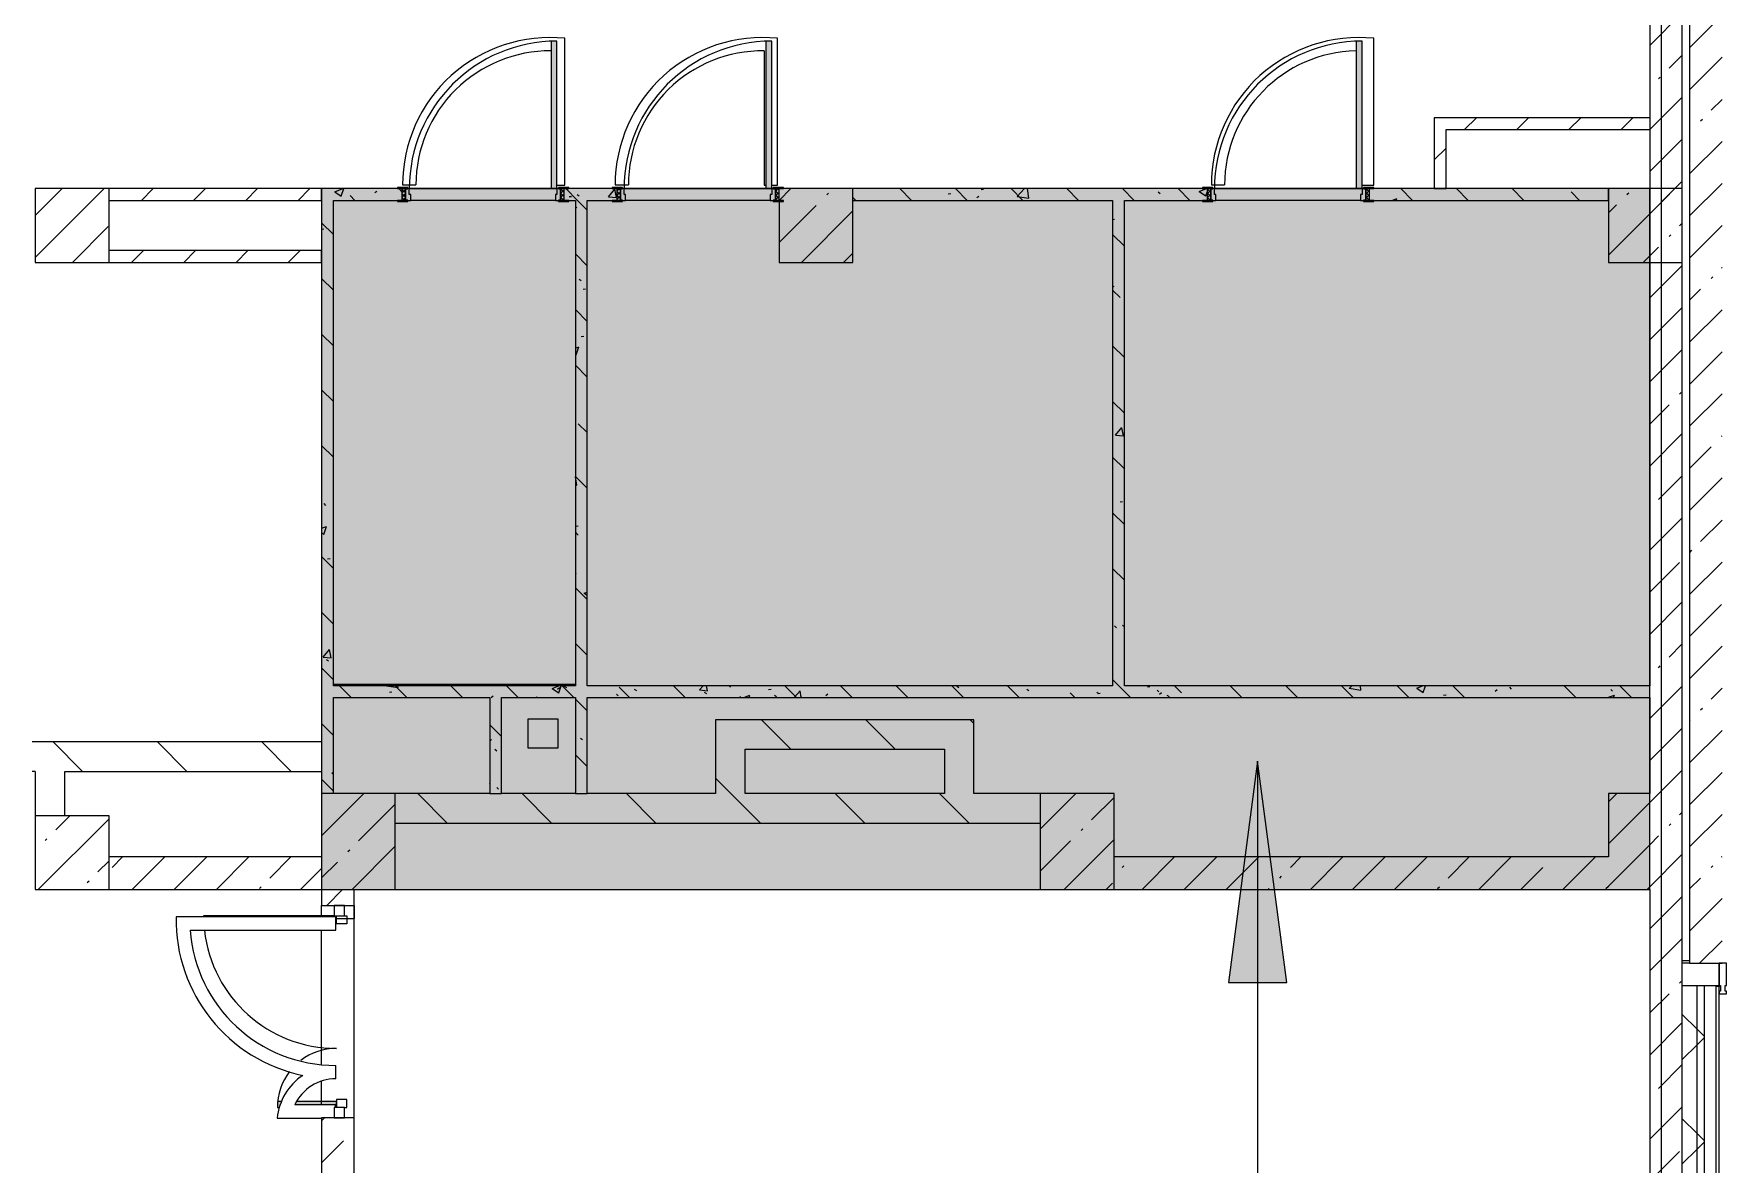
# Model space of a CAD drawing. Header units: millimetres. Extents: x 39815 to 261742, y -8553 to 29000.
# Drawn here: x 208262 to 219696, y 9037 to 16700 of the extents above; entities that cross this region are included whole.
import ezdxf

# ---------------------------------------------------------------- set-up
doc = ezdxf.new("R2010")
doc.units = ezdxf.units.MM
doc.linetypes.add('Осевая', pattern=[1587.5, 317.5, -238.125, 793.75, -238.125])
for name, color, linetype, lineweight in [('A-DETL', 7, 'Continuous', 5), ('A-GLAZ-CWMG-2', 7, 'Continuous', 5), ('A-WALL-2', 7, 'Continuous', 9), ('A-WALL-4', 7, 'Continuous', 5), ('I-WALL-3', 7, 'Continuous', 5), ('S-COLS', 7, 'Continuous', 5), ('Оси', 7, 'Continuous', 9), ('Оси-2', 7, 'Осевая', 9)]:
    doc.layers.add(name, color=color, linetype=linetype, lineweight=lineweight)
doc.layers.add('A-DETL-GENF-2', color=7, linetype='Continuous', lineweight=9, true_color=0x4994b4, transparency=0.4)
for name, color, linetype, lineweight, true_color in [('A-DETL-GENF-4', 7, 'Continuous', 5, 0xaaaaaa), ('A-DOOR-2', 7, 'Continuous', 5, 0xaaaaaa), ('A-DOOR-3', 7, 'Continuous', 5, 0xe2e2e2), ('A-DOOR-4', 7, 'Continuous', 5, 0x6f9cb0), ('A-DOOR-FRAM-2', 7, 'Continuous', 5, 0xe2e2e2), ('A-DOOR-FRAM-3', 7, 'Continuous', 5, 0xaaaaaa), ('A-DOOR-FRAM-4', 7, 'Continuous', 5, 0x6f9cb0), ('A-FLOR-1', 7, 'Continuous', 5, 0xaaaaaa), ('A-FLOR-2', 7, 'Continuous', 5, 0x6f9cb0), ('A-WALL-5', 7, 'Continuous', 9, 0x2b586c), ('G-ANNO-TEXT-1', 7, 'Continuous', 9, 0x3c3c3c), ('I-WALL-4', 7, 'Continuous', 5, 0x2b586c), ('I-WALL-5', 7, 'Continuous', 5, 0x787878), ('S-COLS-1', 7, 'Continuous', 5, 0x2b586c)]:
    doc.layers.add(name, color=color, linetype=linetype, lineweight=lineweight, true_color=true_color)
pattern_1 = [(45, (134731.94, 0), (-285.1231, 285.1231), []), (45, (135017.06, 0), (-285.1231, 285.1231), [504.031, -100.806, 16.764, -84.042])]
pattern_2 = [(135, (134731.94, 0), (-353.5534, -353.5534), [])]
pattern_3 = [(45, (134731.94, 0), (-353.5534, 353.5534), []), (135, (134731.94, 0), (-353.5534, -353.5534), [])]
pattern_4 = [(135, (134731.94, 0), (-377.1708, -377.1708), [533.4, -88.9, 17.78, -88.9]), (135, (134731.94, 376.94), (-377.1708, -377.1708), []), (50, (134731.94, 0), (637.6445, -55.7866), [66.675, -733.425]), (355, (134731.94, 0), (-123.3494, 668.699), [53.34, -586.74]), (100.451, (134785.1, -4.65), (514.299, 612.908), [56.665, -623.315]), (46.184, (134731.94, 177.8), (948.7764, -147.15), [100.012, -1100.137]), (96.636, (134811, 165.5), (830.909, 865.997), [84.998, -934.973]), (351.184, (134731.9, 177.8), (830.918, 865.988), [80.01, -880.11]), (21, (134820.84, 133.35), (530.6506, -357.9283), [66.675, -733.425]), (326, (134820.84, 133.35), (216.308, 644.6585), [53.34, -586.74]), (71.451, (134865.06, 103.5), (746.9596, 286.7243), [56.665, -623.315]), (37.5, (134731.94, 0), (10.81053, 295.9426), [16.764, -562.864, 16.764, -578.866, -588.962]), (37.5, (134731.94, 0), (10.81053, 295.9426), [-1175.258, 16.764, -572.198]), (7.5, (134731.94, 0), (233.8692, 350.6318), [16.764, -322.834, 16.764, -549.529, -224.472]), (7.5, (134731.94, 0), (233.8692, 350.6318), [-905.891, 16.764, -207.708]), (327.5, (134533.7, 0), (474.5678, -20.0513), [16.764, -205.486, 16.764, -676.656, -920.115]), (327.5, (134533.7, 0), (474.5678, -20.0513), [-915.67, 16.764, -903.351]), (317.5, (134444.8, 0), (518.4522, 88.9934), [16.764, -272.161, 16.764, -443.738, -653.415]), (317.5, (134444.8, 0), (518.4522, 88.9934), [-749.427, 16.764, -636.651])]
pattern_5 = [(135, (1751.41, 104.685), (-14.14214, -14.14214), []), (225, (1751.41, 104.685), (14.14214, -14.14214), [])]
pattern_6 = [(45, (-371.384, 104.685), (-14.1421, 14.1421), []), (135, (-371.384, 104.685), (-14.1421, -14.1421), [])]
pattern_7 = [(45, (134731.94, 0), (-176.7767, 176.7767), [])]

# ---------------------------------------------------------------- blocks, each defined once
blk = doc.blocks.new('BSC_Колонна _Прямоугольная - 650х500-23287315-Общий план 2 этажа с размещением фрагментов 2_8-2_11')
at = {"layer": 'S-COLS'}
h = blk.add_hatch(dxfattribs=at)
h.set_pattern_fill('FP_99', color=256, style=0, pattern_type=2)
h.set_pattern_definition([(135, (11225, -75730), (-285.1231, -285.1231), []), (135, (11225, -75444.88), (-285.1231, -285.1231), [504.031, -100.806, 16.764, -84.042])])
h.paths.add_polyline_path([(325, 250), (-325, 250), (-325, -250), (325, -250)])
at = {"layer": 'S-COLS-1'}
for p, q in [((325, 250), (-325, 250)), ((-325, 250), (-325, -250)), ((325, -250), (325, 250)), ((-325, -250), (325, -250))]:
    blk.add_line(p, q, dxfattribs=at)
blk = doc.blocks.new('BSC_Колонна _Прямоугольная - 500х500-V151-Общий план 2 этажа с размещением фрагментов 2_8-2_11')
at = {"layer": 'S-COLS'}
h = blk.add_hatch(dxfattribs=at)
h.set_pattern_fill('FP_100', color=256, style=0, pattern_type=2)
h.set_pattern_definition([(45, (-73790, -11150), (-285.1231, 285.1231), []), (45, (-73504.88, -11150), (-285.1231, 285.1231), [504.031, -100.806, 16.764, -84.042])])
h.paths.add_polyline_path([(-250, -250), (250, -250), (250, 250), (-250, 250)])
for p, q in [((250, 250), (-250, 250)), ((-250, 250), (-250, -250)), ((250, -250), (250, 250)), ((-250, -250), (250, -250))]:
    blk.add_line(p, q, dxfattribs=at)
blk = doc.blocks.new('BSC_Колонна _Прямоугольная - 500х500-V175-Общий план 2 этажа с размещением фрагментов 2_8-2_11')
at = {"layer": 'S-COLS'}
h = blk.add_hatch(dxfattribs=at)
h.set_pattern_fill('FP_111', color=256, style=0, pattern_type=2)
h.set_pattern_definition([(45, (-73790, -15400), (-285.1231, 285.1231), []), (45, (-73504.88, -15400), (-285.1231, 285.1231), [504.031, -100.806, 16.764, -84.042])])
h.paths.add_polyline_path([(-250, -250), (250, -250), (250, 250), (-250, 250)])
for p, q in [((250, 250), (-250, 250)), ((-250, 250), (-250, -250)), ((250, -250), (250, 250)), ((-250, -250), (250, -250))]:
    blk.add_line(p, q, dxfattribs=at)
blk = doc.blocks.new('BSC_Колонна _Прямоугольная - 500х500-V176-Общий план 2 этажа с размещением фрагментов 2_8-2_11')
at = {"layer": 'S-COLS'}
h = blk.add_hatch(dxfattribs=at)
h.set_pattern_fill('FP_112', color=256, style=0, pattern_type=2)
h.set_pattern_definition([(45, (-78830, -15400), (-285.1231, 285.1231), []), (45, (-78544.88, -15400), (-285.1231, 285.1231), [504.031, -100.806, 16.764, -84.042])])
h.paths.add_polyline_path([(-250, -250), (250, -250), (250, 250), (-250, 250), (-250, 170), (-220, 170), (-220, 162), (-250, 162)])
at = {"layer": 'S-COLS-1'}
for p, q in [((250, 250), (-220, 250)), ((250, -250), (250, 250)), ((-250, 162), (-250, -250)), ((-250, -250), (250, -250))]:
    blk.add_line(p, q, dxfattribs=at)
blk = doc.blocks.new('110_Дверь_СКБ_1Ст_Внутренняя1 - Д-4 _л_ 1100x2100h_су мгн-32399984-Общий план 2 этажа с размещением фрагментов 2_8-2_11')
at = {"layer": 'A-DOOR-2'}
h = blk.add_hatch(dxfattribs=at)
h.set_pattern_fill('FP_12', color=256, style=0, pattern_type=2)
h.set_pattern_definition(pattern_5)
h.paths.add_polyline_path([(562.5, -40), (562.5, 40), (537.5, 40), (537.5, -40)])
at = {"layer": 'A-DOOR-3'}
h = blk.add_hatch(color=256, dxfattribs=at)
h.paths.add_polyline_path([(502.5, -40), (537.5, -40), (537.5, 40), (512.5, 40), (512.5, 0), (502.5, 0)])
h.paths.add_polyline_path([(-477.5, -40), (-477.5, 0), (-487.5, 0), (-487.5, 40), (-512.5, 40), (-512.5, -40)])
at = {"layer": 'A-DOOR-FRAM-2'}
for points in [[(472.5, 40), (512.5, 40), (512.5, 1040), (472.5, 1040), (472.5, 215.8)], [(-497.5, 40), (-497.5, 48), (-567.5, 48), (-567.5, 40)], [(592.5, 40), (592.5, 48), (522.5, 48), (522.5, 40)], [(-497.5, -48), (-497.5, -40), (-567.5, -40), (-567.5, -48)], [(592.5, -48), (592.5, -40), (522.5, -40), (522.5, -48)]]:
    blk.add_hatch(color=256, dxfattribs=at).paths.add_polyline_path(points)
at = {"layer": 'A-DOOR-FRAM-3'}
h = blk.add_hatch(dxfattribs=at)
h.set_pattern_fill('FP_13', color=256, style=0, pattern_type=2)
h.set_pattern_definition(pattern_6)
h.paths.add_polyline_path([(-512.5, -40), (-512.5, 40), (-537.5, 40), (-537.5, -40)])
at = {"layer": 'A-DOOR-2'}
for p, q in [((512.5, 1040), (472.5, 1040)), ((472.5, 1040), (472.5, 40)), ((512.5, 40), (512.5, 1040))]:
    blk.add_line(p, q, dxfattribs=at)
blk.add_arc((512.5, 40), 1000, 90, 180, dxfattribs=at)
at = {"layer": 'A-DOOR-4'}
blk.add_line((472.5, 40), (512.5, 40), dxfattribs=at)
at = {"layer": 'A-DOOR-FRAM-3'}
for p, q in [((-497.5, 48), (-567.5, 48)), ((-567.5, 48), (-567.5, 40)), ((-497.5, 40), (-497.5, 48)), ((592.5, 48), (522.5, 48)), ((522.5, 48), (522.5, 40)), ((592.5, 40), (592.5, 48))]:
    blk.add_line(p, q, dxfattribs=at)
at = {"layer": 'A-DOOR-FRAM-4'}
for p, q in [((-567.5, 40), (-497.5, 40)), ((-512.5, 40), (-537.5, 40)), ((-537.5, 40), (-537.5, -40)), ((-487.5, 40), (-512.5, 40)), ((-512.5, 40), (-512.5, -40)), ((-512.5, -40), (-512.5, 40)), ((-497.5, 40), (-512.5, 40)), ((-512.5, 40), (-512.5, 39)), ((-512.5, 39), (-497.5, 39)), ((-497.5, 39), (-497.5, 40)), ((-487.5, 0), (-487.5, 40)), ((-477.5, 0), (-487.5, 0)), ((-477.5, -40), (-477.5, 0)), ((512.5, 0), (502.5, 0)), ((502.5, 0), (502.5, -40)), ((512.5, 40), (512.5, 0)), ((537.5, 40), (512.5, 40)), ((537.5, 40), (522.5, 40)), ((522.5, 40), (522.5, 39)), ((522.5, 40), (592.5, 40)), ((522.5, 39), (537.5, 39)), ((537.5, -40), (537.5, 40)), ((562.5, 40), (537.5, 40)), ((537.5, 40), (537.5, -40)), ((537.5, 39), (537.5, 40)), ((562.5, -40), (562.5, 40)), ((-497.5, -40), (-567.5, -40)), ((-567.5, -40), (-567.5, -48)), ((-567.5, -48), (-497.5, -48)), ((-537.5, -40), (-512.5, -40)), ((-497.5, -39), (-512.5, -39)), ((-512.5, -39), (-512.5, -40)), ((-512.5, -40), (-477.5, -40)), ((-512.5, -40), (-497.5, -40)), ((-497.5, -40), (-497.5, -39)), ((-497.5, -48), (-497.5, -40)), ((502.5, -40), (537.5, -40)), ((537.5, -39), (522.5, -39)), ((522.5, -39), (522.5, -40)), ((522.5, -40), (537.5, -40)), ((592.5, -40), (522.5, -40)), ((522.5, -40), (522.5, -48)), ((522.5, -48), (592.5, -48)), ((537.5, -40), (537.5, -39)), ((537.5, -40), (562.5, -40)), ((592.5, -48), (592.5, -40))]:
    blk.add_line(p, q, dxfattribs=at)
blk = doc.blocks.new('Прямоугольный импост - Импост структурный с накладкой - 190мм-23946641-Общий план 2 этажа с размещением фрагментов 2_8-2_11')
at = {"layer": 'A-GLAZ-CWMG-2'}
for p, q in [((0, 17), (-50, 17)), ((-50, 17), (-50, 0)), ((-50, 0), (-40, 0)), ((-40, 0), (-40, -40)), ((-10, -40), (-10, 0)), ((-10, 0), (0, 0)), ((0, 0), (0, 17)), ((-40, -40), (-50, -40)), ((-50, -40), (-50, -190)), ((0, -40), (-10, -40)), ((0, -190), (0, -40)), ((-50, -190), (0, -190))]:
    blk.add_line(p, q, dxfattribs=at)
blk = doc.blocks.new('110_Дверь_СКБ_1Ст_Внутренняя1 - Д-5 _л_ 1100x2100h_су мгн EIW30-32897889-Общий план 2 этажа с размещением фрагментов 2_8-2_11')
at = {"layer": 'A-DOOR-2'}
h = blk.add_hatch(dxfattribs=at)
h.set_pattern_fill('FP_12', color=256, style=0, pattern_type=2)
h.set_pattern_definition(pattern_5)
h.paths.add_polyline_path([(562.5, -40), (562.5, 40), (537.5, 40), (537.5, -40)])
at = {"layer": 'A-DOOR-3'}
h = blk.add_hatch(color=256, dxfattribs=at)
h.paths.add_polyline_path([(-477.5, -40), (-477.5, 0), (-487.5, 0), (-487.5, 40), (-512.5, 40), (-512.5, -40)])
h.paths.add_polyline_path([(537.5, -40), (537.5, 40), (512.5, 40), (512.5, 0), (502.5, 0), (502.5, -40)])
at = {"layer": 'A-DOOR-FRAM-2'}
for points in [[(472.5, 40), (512.5, 40), (512.5, 1040), (472.5, 1040), (472.5, 215.8)], [(-497.5, 40), (-497.5, 48), (-567.5, 48), (-567.5, 40), (-538.4, 40)], [(522.5, 40), (592.5, 40), (592.5, 48), (522.5, 48)], [(-567.5, -48), (-497.5, -48), (-497.5, -40), (-567.5, -40)], [(592.5, -48), (592.5, -40), (522.5, -40), (522.5, -48), (570, -48)]]:
    blk.add_hatch(color=256, dxfattribs=at).paths.add_polyline_path(points)
at = {"layer": 'A-DOOR-FRAM-3'}
h = blk.add_hatch(dxfattribs=at)
h.set_pattern_fill('FP_13', color=256, style=0, pattern_type=2)
h.set_pattern_definition(pattern_6)
h.paths.add_polyline_path([(-512.5, -40), (-512.5, 40), (-537.5, 40), (-537.5, -40)])
at = {"layer": 'A-DOOR-2'}
for p, q in [((512.5, 1040), (472.5, 1040)), ((472.5, 1040), (472.5, 40)), ((512.5, 40), (512.5, 1040))]:
    blk.add_line(p, q, dxfattribs=at)
blk.add_arc((512.5, 40), 1000, 90, 180, dxfattribs=at)
at = {"layer": 'A-DOOR-4'}
blk.add_line((472.5, 40), (512.5, 40), dxfattribs=at)
at = {"layer": 'A-DOOR-FRAM-3'}
for p, q in [((-497.5, 48), (-567.5, 48)), ((-567.5, 48), (-567.5, 40)), ((-497.5, 40), (-497.5, 48)), ((592.5, 48), (522.5, 48)), ((522.5, 48), (522.5, 40)), ((592.5, 40), (592.5, 48))]:
    blk.add_line(p, q, dxfattribs=at)
at = {"layer": 'A-DOOR-FRAM-4'}
for p, q in [((-567.5, 40), (-497.5, 40)), ((-512.5, 40), (-537.5, 40)), ((-537.5, 40), (-537.5, -40)), ((-487.5, 40), (-512.5, 40)), ((-512.5, 40), (-512.5, -40)), ((-512.5, -40), (-512.5, 40)), ((-497.5, 40), (-512.5, 40)), ((-512.5, 40), (-512.5, 39)), ((-512.5, 39), (-497.5, 39)), ((-497.5, 39), (-497.5, 40)), ((-487.5, 0), (-487.5, 40)), ((-477.5, 0), (-487.5, 0)), ((-477.5, -40), (-477.5, 0)), ((512.5, 0), (502.5, 0)), ((502.5, 0), (502.5, -40)), ((512.5, 40), (512.5, 0)), ((537.5, 40), (512.5, 40)), ((537.5, 40), (522.5, 40)), ((522.5, 40), (522.5, 39)), ((522.5, 40), (592.5, 40)), ((522.5, 39), (537.5, 39)), ((537.5, -40), (537.5, 40)), ((562.5, 40), (537.5, 40)), ((537.5, 40), (537.5, -40)), ((537.5, 39), (537.5, 40)), ((562.5, -40), (562.5, 40)), ((-497.5, -40), (-567.5, -40)), ((-567.5, -40), (-567.5, -48)), ((-567.5, -48), (-497.5, -48)), ((-537.5, -40), (-512.5, -40)), ((-497.5, -39), (-512.5, -39)), ((-512.5, -39), (-512.5, -40)), ((-512.5, -40), (-477.5, -40)), ((-512.5, -40), (-497.5, -40)), ((-497.5, -40), (-497.5, -39)), ((-497.5, -48), (-497.5, -40)), ((502.5, -40), (537.5, -40)), ((537.5, -39), (522.5, -39)), ((522.5, -39), (522.5, -40)), ((522.5, -40), (537.5, -40)), ((592.5, -40), (522.5, -40)), ((522.5, -40), (522.5, -48)), ((522.5, -48), (592.5, -48)), ((537.5, -40), (537.5, -39)), ((537.5, -40), (562.5, -40)), ((592.5, -48), (592.5, -40))]:
    blk.add_line(p, q, dxfattribs=at)
blk = doc.blocks.new('BSC_Колонна _Прямоугольная - 650х500-V226-Общий план 2 этажа с размещением фрагментов 2_8-2_11')
at = {"layer": 'S-COLS'}
h = blk.add_hatch(dxfattribs=at)
h.set_pattern_fill('FP_164', color=256, style=0, pattern_type=2)
h.set_pattern_definition([(135, (11225, -80600), (-285.1231, -285.1231), []), (135, (11225, -80314.88), (-285.1231, -285.1231), [504.031, -100.806, 16.764, -84.042])])
h.paths.add_polyline_path([(325, 250), (-325, 250), (-325, -250), (325, -250), (325, -142)])
at = {"layer": 'S-COLS-1'}
for p, q in [((325, 250), (-325, 250)), ((-325, 250), (-325, -250)), ((325, -250), (325, 250)), ((-325, -250), (325, -250))]:
    blk.add_line(p, q, dxfattribs=at)
blk = doc.blocks.new('Прямоугольный импост - 50 x 70 мм-31927764-Общий план 2 этажа с размещением фрагментов 2_8-2_11')
at = {"layer": 'A-GLAZ-CWMG-2'}
for p, q in [((-70, 35), (0, 35)), ((-70, -35), (-70, 35)), ((0, 35), (0, -35)), ((0, -35), (-70, -35))]:
    blk.add_line(p, q, dxfattribs=at)
blk = doc.blocks.new('Дверь_Витражная_остекление_ - ДВН_ДАО_Главный вход_1200 в свету Д-22 _п_-32403398-Общий план 2 этажа с размещением фрагментов 2_8-2_11')
at = {"layer": 'A-DOOR-3'}
blk.add_hatch(color=256, dxfattribs=at).paths.add_polyline_path([(610, 24), (610, 20), (650, 24), (650, 920), (642, 920), (642, 24)])
h = blk.add_hatch(color=256, dxfattribs=at)
h.paths.add_polyline_path([(-650, 408), (-650, 407), (-610, 392), (-610, 420), (-650, 420)])
h.paths.add_polyline_path([(-650, 27), (-650, 20), (-610, 20), (-610, 289), (-633, 302), (-633, 27)])
at = {"layer": 'A-DETL-GENF-4'}
for p, q in [((650, 920), (642, 920)), ((650, 35), (650, 920)), ((-610, 420), (-650, 420)), ((-650, 420), (-650, 407)), ((-610, 392), (-610, 420)), ((-610, 20), (-610, 289)), ((-650, 20), (-610, 20)), ((-595, 20), (-650, 20)), ((-595, -50), (-595, 20)), ((595, -50), (595, 20)), ((595, 20), (650, 20)), ((610, 20), (650, 20)), ((-650, -35), (-650, -50)), ((-650, -50), (-595, -50)), ((650, -50), (595, -50)), ((650, -35), (650, -50))]:
    blk.add_line(p, q, dxfattribs=at)
at = {"layer": 'A-DOOR-2'}
for p, q in [((650, 920), (650, 35)), ((-650, 420), (-650, 407))]:
    blk.add_line(p, q, dxfattribs=at)
for centre, radius, start, end in [((650, 20), 900, 90, 90.5109), ((650, 20), 900, 96.319, 180), ((-650, 20), 400, 52.4742, 90), ((-650, 20), 400, 360, 37.0443)]:
    blk.add_arc(centre, radius, start, end, dxfattribs=at)
blk = doc.blocks.new('Прямоугольный импост - 50 x 70 мм-31701779-Общий план 2 этажа с размещением фрагментов 2_8-2_11')
at = {"layer": 'A-GLAZ-CWMG-2'}
for p, q in [((0, 35), (-70, 35)), ((-70, 35), (-70, -35)), ((0, -35), (0, 35)), ((-70, -35), (0, -35))]:
    blk.add_line(p, q, dxfattribs=at)

msp = doc.modelspace()

# ---------------------------------------------------------------- hatches: boundary and pattern name
at = {"layer": 'A-DETL-GENF-2'}
h = msp.add_hatch(color=256, dxfattribs=at)
h.paths.add_polyline_path([(252875.9, 5159), (254061.9, 5159), (254061.9, 10600), (246661.9, 10600), (246661.9, 5159), (250659, 5159)])
h.paths.add_polyline_path([(228941.9, 5180), (236341.9, 5180), (236341.9, 10600), (228941.9, 10600), (228941.9, 7180.3)])
h.paths.add_polyline_path([(193021.1, 5842), (200141.9, 5842), (200141.9, 11900), (176891.9, 11900), (176891.9, 5842), (190804.2, 5842)])
h.paths.add_polyline_path([(210755.8, 10900), (219211.9, 10900), (219211.9, 15650), (210211.9, 15650), (210211.9, 10900)])
at = {"layer": 'A-WALL-4'}
h = msp.add_hatch(dxfattribs=at)
h.set_pattern_fill('FP_61', color=256, style=0, pattern_type=2)
h.set_pattern_definition(pattern_3)
h.paths.add_polyline_path([(219431.9, 3450), (219531.9, 3450), (219531.9, 10250), (219431.9, 10250), (219431.9, 3550)])
h = msp.add_hatch(dxfattribs=at)
h.set_pattern_fill('FP_61', color=256, style=0, pattern_type=2)
h.set_pattern_definition(pattern_3)
h.paths.add_polyline_path([(219581.9, 3400), (219581.9, 10250), (219531.9, 10250), (219531.9, 3400)])
at = {"layer": 'G-ANNO-TEXT-1'}
msp.add_hatch(color=256, dxfattribs=at).paths.add_polyline_path([(216554.3, 11769.9), (216356.8, 10269.9), (216751.8, 10269.9)])
at = {"layer": 'I-WALL-3'}
h = msp.add_hatch(dxfattribs=at)
h.set_pattern_fill('FP_69', color=256, style=0, pattern_type=2)
h.set_pattern_definition(pattern_1)
h.paths.add_polyline_path([(219431.9, 15150), (219431.9, 15530), (219211.9, 15530), (219211.9, 15150)])
h.paths.add_polyline_path([(219211.9, 18570), (219431.9, 18570), (219431.9, 18600), (219211.9, 18600)])
h.paths.add_polyline_path([(219220.4, 19100), (219431.9, 19100), (219431.9, 22700), (219211.9, 22700), (219211.9, 19100)])
h.paths.add_polyline_path([(219431.9, 23200), (219431.9, 26600), (219211.9, 26600), (219211.9, 23200), (219336, 23200)])
h = msp.add_hatch(dxfattribs=at)
h.set_pattern_fill('FP_69', color=256, style=0, pattern_type=2)
h.set_pattern_definition(pattern_1)
h.paths.add_polyline_path([(219431.9, 15530), (219431.9, 17270), (219211.9, 17270), (219211.9, 15530)])
h.paths.add_polyline_path([(219431.9, 18370), (219431.9, 18570), (219211.9, 18570), (219211.9, 18370)])
h = msp.add_hatch(dxfattribs=at)
h.set_pattern_fill('FP_69', color=256, style=0, pattern_type=2)
h.set_pattern_definition(pattern_1)
h.paths.add_polyline_path([(219623.2, 16300), (219701.9, 16300), (219701.9, 17270), (219481.9, 17270), (219481.9, 16300)])
h = msp.add_hatch(dxfattribs=at)
h.set_pattern_fill('FP_69', color=256, style=0, pattern_type=2)
h.set_pattern_definition(pattern_1)
h.paths.add_polyline_path([(219481.9, 10400), (219701.9, 10400), (219701.9, 16300), (219481.9, 16300), (219481.9, 10422.3)])
h = msp.add_hatch(dxfattribs=at)
h.set_pattern_fill('FP_73', color=256, style=0, pattern_type=2)
h.set_pattern_definition(pattern_7)
h.paths.add_polyline_path([(217751.9, 15650), (217831.9, 15650), (217831.9, 16130), (217751.9, 16130), (217751.9, 15825.8)])
h = msp.add_hatch(dxfattribs=at)
h.set_pattern_fill('FP_73', color=256, style=0, pattern_type=2)
h.set_pattern_definition(pattern_7)
h.paths.add_polyline_path([(219211.9, 16050), (219211.9, 16130), (217831.9, 16130), (217831.9, 16050), (218514.8, 16050)])
h = msp.add_hatch(dxfattribs=at)
h.set_pattern_fill('FP_73', color=256, style=0, pattern_type=2)
h.set_pattern_definition(pattern_7)
h.paths.add_polyline_path([(210211.9, 15570), (210211.9, 15650), (208771.9, 15650), (208771.9, 15570)])
h = msp.add_hatch(dxfattribs=at)
h.set_pattern_fill('FP_73', color=256, style=0, pattern_type=2)
h.set_pattern_definition(pattern_7)
h.paths.add_polyline_path([(210211.9, 15150), (210211.9, 15230), (208771.9, 15230), (208771.9, 15150)])
h = msp.add_hatch(dxfattribs=at)
h.set_pattern_fill('FP_69', color=256, style=0, pattern_type=2)
h.set_pattern_definition(pattern_1)
h.paths.add_polyline_path([(219431.9, 4050), (219431.9, 10900), (219211.9, 10900), (219211.9, 4050)])
h.paths.add_polyline_path([(219211.9, 11550), (219431.9, 11550), (219431.9, 15150), (219211.9, 15150), (219211.9, 12200)])
h = msp.add_hatch(dxfattribs=at)
h.set_pattern_fill('FP_72', color=256, style=0, pattern_type=2)
h.set_pattern_definition(pattern_2)
h.paths.add_polyline_path([(213081.9, 11550), (213081.9, 12050), (212881.9, 12050), (212881.9, 11550), (212972.7, 11550)])
h = msp.add_hatch(dxfattribs=at)
h.set_pattern_fill('FP_72', color=256, style=0, pattern_type=2)
h.set_pattern_definition(pattern_2)
h.paths.add_polyline_path([(214431.9, 11850), (214431.9, 12050), (213081.9, 12050), (213081.9, 11850)])
h = msp.add_hatch(dxfattribs=at)
h.set_pattern_fill('FP_72', color=256, style=0, pattern_type=2)
h.set_pattern_definition(pattern_2)
h.paths.add_polyline_path([(214631.9, 11550), (214631.9, 12050), (214431.9, 12050), (214431.9, 11550)])
h = msp.add_hatch(dxfattribs=at)
h.set_pattern_fill('FP_72', color=256, style=0, pattern_type=2)
h.set_pattern_definition(pattern_2)
h.paths.add_polyline_path([(203485.9, 11700), (203485.9, 11900), (203376.9, 11900), (203376.9, 11700)])
h.paths.add_polyline_path([(210211.9, 11700), (210211.9, 11900), (208251.9, 11900), (208251.9, 11700), (208539, 11700)])
h.paths.add_polyline_path([(204965.9, 11700), (205041.9, 11700), (205041.9, 11900), (204965.9, 11900)])
h.paths.add_polyline_path([(205541.9, 11700), (205561.9, 11700), (205561.9, 11900), (205541.9, 11900)])
h = msp.add_hatch(dxfattribs=at)
h.set_pattern_fill('FP_72', color=256, style=0, pattern_type=2)
h.set_pattern_definition(pattern_2)
h.paths.add_polyline_path([(210711.9, 11350), (215081.9, 11350), (215081.9, 11550), (210711.9, 11550), (210711.9, 11503)])
h = msp.add_hatch(dxfattribs=at)
h.set_pattern_fill('FP_69', color=256, style=0, pattern_type=2)
h.set_pattern_definition(pattern_1)
h.paths.add_polyline_path([(209647.4, 10900), (210211.9, 10900), (210211.9, 11120), (208771.9, 11120), (208771.9, 10900)])
h = msp.add_hatch(dxfattribs=at)
h.set_pattern_fill('FP_69', color=256, style=0, pattern_type=2)
h.set_pattern_definition(pattern_1)
h.paths.add_polyline_path([(217406.4, 10900), (218931.9, 10900), (218931.9, 11120), (215581.9, 11120), (215581.9, 10900)])
h = msp.add_hatch(dxfattribs=at)
h.set_pattern_fill('FP_69', color=256, style=0, pattern_type=2)
h.set_pattern_definition(pattern_1)
h.paths.add_polyline_path([(210431.9, 7900), (210431.9, 9352.3), (210211.9, 9352.3), (210211.9, 7900)])
h.paths.add_polyline_path([(210211.9, 10792.3), (210431.9, 10792.3), (210431.9, 10900), (210211.9, 10900)])
at = {"layer": 'I-WALL-5'}
h = msp.add_hatch(dxfattribs=at)
h.set_pattern_fill('FP_78', color=256, style=0, pattern_type=2)
h.set_pattern_definition(pattern_4)
h.paths.add_polyline_path([(210291.9, 11550), (210291.9, 15650), (210211.9, 15650), (210211.9, 11550)])
h = msp.add_hatch(dxfattribs=at)
h.set_pattern_fill('FP_78', color=256, style=0, pattern_type=2)
h.set_pattern_definition(pattern_4)
h.paths.add_polyline_path([(215189.5, 15570), (216211.9, 15570), (216211.9, 15650), (213811.9, 15650), (213811.9, 15570)])
h.paths.add_polyline_path([(218931.9, 15570), (218931.9, 15650), (217311.9, 15650), (217311.9, 15570), (217406.4, 15570)])
h.paths.add_polyline_path([(210756.8, 15570), (210755.8, 15650), (210291.9, 15650), (210291.9, 15570), (210755.8, 15570)])
h.paths.add_polyline_path([(212211.9, 15570), (212211.9, 15650), (211856.8, 15650), (211856.8, 15570), (212181.9, 15570)])
h = msp.add_hatch(dxfattribs=at)
h.set_pattern_fill('FP_78', color=256, style=0, pattern_type=2)
h.set_pattern_definition(pattern_4)
h.paths.add_polyline_path([(211931.8, 11550), (212011.8, 11550), (212011.8, 15570), (211931.8, 15570), (211931.8, 12043.4)])
h = msp.add_hatch(dxfattribs=at)
h.set_pattern_fill('FP_78', color=256, style=0, pattern_type=2)
h.set_pattern_definition(pattern_4)
h.paths.add_polyline_path([(215651.8, 12280), (215651.8, 15570), (215571.8, 15570), (215571.8, 12280)])
h = msp.add_hatch(dxfattribs=at)
h.set_pattern_fill('FP_78', color=256, style=0, pattern_type=2)
h.set_pattern_definition(pattern_4)
h.paths.add_polyline_path([(211351.8, 12200), (211931.8, 12200), (211931.8, 12280), (210291.9, 12280), (210291.9, 12200), (210755.8, 12200)])
h = msp.add_hatch(dxfattribs=at)
h.set_pattern_fill('FP_78', color=256, style=0, pattern_type=2)
h.set_pattern_definition(pattern_4)
h.paths.add_polyline_path([(216297.9, 12200), (219211.9, 12200), (219211.9, 12280), (212011.8, 12280), (212011.8, 12200), (215189.5, 12200)])
h = msp.add_hatch(dxfattribs=at)
h.set_pattern_fill('FP_78', color=256, style=0, pattern_type=2)
h.set_pattern_definition(pattern_4)
h.paths.add_polyline_path([(211431.8, 11550), (211431.8, 12200), (211351.8, 12200), (211351.8, 11550)])
at = {"layer": 'S-COLS'}
h = msp.add_hatch(dxfattribs=at)
h.set_pattern_fill('FP_69', color=256, style=0, pattern_type=2)
h.set_pattern_definition(pattern_1)
h.paths.add_polyline_path([(219211.9, 15150), (219211.9, 15650), (218931.9, 15650), (218931.9, 15150)])
h = msp.add_hatch(dxfattribs=at)
h.set_pattern_fill('FP_69', color=256, style=0, pattern_type=2)
h.set_pattern_definition(pattern_1)
h.paths.add_polyline_path([(219211.9, 15150), (219431.9, 15150), (219431.9, 15650), (219211.9, 15650)])
h = msp.add_hatch(dxfattribs=at)
h.set_pattern_fill('FP_69', color=256, style=0, pattern_type=2)
h.set_pattern_definition(pattern_1)
h.paths.add_polyline_path([(219211.9, 10900), (219211.9, 11550), (218931.9, 11550), (218931.9, 10900)])
h = msp.add_hatch(dxfattribs=at)
h.set_pattern_fill('FP_69', color=256, style=0, pattern_type=2)
h.set_pattern_definition(pattern_1)
h.paths.add_polyline_path([(219431.9, 10900), (219431.9, 11550), (219211.9, 11550), (219211.9, 10900)])

# ---------------------------------------------------------------- linework, layer by layer
at = {"layer": 'A-DETL'}
for p, q in [((219211.9, 15650), (210211.9, 15650)), ((210211.9, 15650), (210211.9, 10900)), ((219211.9, 10900), (219211.9, 15650)), ((210211.9, 10900), (219211.9, 10900))]:
    msp.add_line(p, q, dxfattribs=at)
at = {"layer": 'A-FLOR-1'}
for p, q in [((211861, 15674.2), (211861, 16669.2)), ((213211, 16584.1), (213211, 15674.2)), ((213301, 15674.2), (213301, 16669.2)), ((217341, 15674.2), (217341, 16669.2)), ((210761, 15675.2), (210851, 15675.2)), ((211806.8, 15674.2), (211861, 15674.2)), ((212201, 15675.2), (212291, 15675.2)), ((213211, 15674.2), (213221.9, 15674.2)), ((213261.9, 15674.2), (213301, 15674.2)), ((216241, 15675.2), (216331, 15675.2)), ((217261.9, 15674.2), (217341, 15674.2)), ((210211.9, 10714.4), (210211.9, 10792.3)), ((210431.9, 10792.3), (210431.9, 10700)), ((210308.9, 10714.4), (209226.3, 10714.4)), ((210308.9, 10624.7), (210308.9, 10714.4)), ((210431.9, 10700), (210308.9, 10700)), ((209321.3, 10624.7), (210308.9, 10624.7)), ((219431.9, 10417.9), (219481.9, 10417.9)), ((210308.9, 9617.4), (210308.9, 9707)), ((210305.9, 9439.5), (210030.9, 9439.5)), ((210305.9, 9422.3), (210305.9, 9439.5)), ((209911.9, 9350.1), (210211.9, 9350.1))]:
    msp.add_line(p, q, dxfattribs=at)
for centre, radius, start, end in [((211761, 15674.2), 1000, 84.26083, 179.9427), ((211761, 15674.2), 910, 89.63868, 179.93704), ((213201, 15674.2), 1000, 84.26083, 179.9427), ((213201, 15674.2), 910, 89.37036, 179.93704), ((217241, 15674.2), 1000, 84.26083, 179.9427), ((217241, 15674.2), 910, 91.20322, 179.93704), ((210305.1, 10696.2), 1079, 179.03315, 258.2109), ((210308.9, 10697.3), 990.3, 184.20575, 270), ((210305.1, 9312.2), 395, 123.92463, 174.49945), ((210308.9, 9311.2), 306.2, 90, 155.21522)]:
    msp.add_arc(centre, radius, start, end, dxfattribs=at)
at = {"layer": 'A-FLOR-2'}
for p, q in [((211766.8, 15650), (210806.8, 15650)), ((210291.8, 12291), (211931.8, 12291)), ((211612.5, 12057), (211812.5, 12057)), ((211612.5, 11857), (211612.5, 12057)), ((211812.5, 12057), (211812.5, 11857)), ((211812.5, 11857), (211612.5, 11857))]:
    msp.add_line(p, q, dxfattribs=at)
at = {"layer": 'A-WALL-2'}
for p, q in [((219211.9, 16130), (219211.9, 16050)), ((219431.9, 10250), (219681.9, 10250)), ((219531.9, 3450), (219531.9, 10250)), ((219581.9, 3400), (219581.9, 10250)), ((219661.9, 3320), (219661.9, 10250)), ((219661.9, 10247), (219681.9, 10247)), ((219681.9, 10242), (219661.9, 10242))]:
    msp.add_line(p, q, dxfattribs=at)
at = {"layer": 'A-WALL-4'}
for p, q in [((219481.9, 10400), (219431.9, 10400)), ((219681.9, 3300), (219681.9, 10400)), ((219691.9, 10242), (219681.9, 10242))]:
    msp.add_line(p, q, dxfattribs=at)
at = {"layer": 'A-WALL-5'}
for p, q in [((210211.9, 15570), (210211.9, 15650)), ((217751.9, 15650), (217831.9, 15650)), ((210211.9, 15150), (210211.9, 15230)), ((219211.9, 12200), (219211.9, 12280)), ((211351.8, 11550), (211431.8, 11550)), ((211931.8, 11550), (212011.8, 11550))]:
    msp.add_line(p, q, dxfattribs=at)
at = {"layer": 'G-ANNO-TEXT-1'}
for p, q in [((216554.3, 11769.9), (216356.8, 10269.9)), ((216751.8, 10269.9), (216554.3, 11769.9)), ((216554.3, 11769.9), (216554.3, 2382.4)), ((216356.8, 10269.9), (216751.8, 10269.9))]:
    msp.add_line(p, q, dxfattribs=at)
at = {"layer": 'I-WALL-3'}
for p, q in [((219481.9, 17270), (219481.9, 16100)), ((219211.9, 17240), (219211.9, 16130)), ((219431.9, 11550), (219431.9, 17240)), ((217751.9, 16130), (217751.9, 15650)), ((219211.9, 16130), (217751.9, 16130)), ((217831.9, 15650), (217831.9, 16050)), ((217831.9, 16050), (219211.9, 16050)), ((219481.9, 16100), (219481.9, 10400)), ((210726.8, 15650), (208771.9, 15650)), ((208771.9, 15570), (210211.9, 15570)), ((210211.9, 15230), (208771.9, 15230)), ((208771.9, 15150), (210211.9, 15150)), ((210211.9, 11900), (208251.9, 11900)), ((208271.9, 11700), (208251.9, 11700)), ((208271.9, 11700), (208271.9, 11400)), ((208471.9, 11700), (210211.9, 11700)), ((208471.9, 11400), (208471.9, 11700)), ((210211.9, 11120), (208771.9, 11120)), ((208771.9, 10900), (210211.9, 10900)), ((210211.9, 10900), (210211.9, 10792.3)), ((210431.9, 4050), (210431.9, 10900)), ((219211.9, 10900), (219211.9, 4050)), ((219431.9, 4050), (219431.9, 10900)), ((210211.9, 10792.3), (210431.9, 10792.3)), ((210211.9, 9712.2), (210211.9, 10624.7)), ((219481.9, 10400), (219701.9, 10400)), ((210211.9, 9439.5), (210211.9, 9600.4)), ((210211.9, 9352.3), (210211.9, 8280)), ((210431.9, 9352.3), (210211.9, 9352.3))]:
    msp.add_line(p, q, dxfattribs=at)
at = {"layer": 'I-WALL-4'}
for p, q in [((219211.9, 16050), (219211.9, 12280)), ((210211.9, 15570), (210211.9, 15230)), ((210291.9, 12280), (210291.9, 15570)), ((210291.9, 15570), (210726.8, 15570)), ((210806.8, 15650), (211766.8, 15650)), ((211796.8, 15570), (210816.8, 15570)), ((212181.9, 15650), (211886.8, 15650)), ((211886.8, 15570), (211931.8, 15570)), ((211931.8, 15570), (211931.8, 12280)), ((212011.8, 15570), (212181.9, 15570)), ((212011.8, 12280), (212011.8, 15570)), ((212261.9, 15650), (213221.9, 15650)), ((213251.9, 15570), (212271.9, 15570)), ((216181.9, 15650), (213811.9, 15650)), ((213811.9, 15570), (215571.8, 15570)), ((215571.8, 15570), (215571.8, 12280)), ((215651.8, 15570), (216181.9, 15570)), ((215651.8, 12280), (215651.8, 15570)), ((216261.9, 15650), (217221.9, 15650)), ((217251.9, 15570), (216271.9, 15570)), ((217751.9, 15650), (217341.9, 15650)), ((217341.9, 15570), (218931.9, 15570)), ((218931.9, 15650), (217831.9, 15650)), ((218931.9, 15570), (218931.9, 15650)), ((210211.9, 15150), (210211.9, 11550)), ((211931.8, 12280), (210291.9, 12280)), ((215571.8, 12280), (212011.8, 12280)), ((219211.9, 12280), (215651.8, 12280)), ((210291.9, 11550), (210291.9, 12200)), ((210291.9, 12200), (211351.8, 12200)), ((211351.8, 12200), (211351.8, 11550)), ((211431.8, 12200), (211931.8, 12200)), ((211431.8, 11550), (211431.8, 12200)), ((211931.8, 12200), (211931.8, 11550)), ((212011.8, 11550), (212011.8, 12200)), ((212011.8, 12200), (219211.9, 12200)), ((219211.9, 12200), (219211.9, 11550)), ((212881.9, 12050), (212881.9, 11550)), ((214631.9, 12050), (212881.9, 12050)), ((214631.9, 11550), (214631.9, 12050)), ((213081.9, 11550), (213081.9, 11850)), ((213081.9, 11850), (214431.9, 11850)), ((214431.9, 11850), (214431.9, 11550)), ((211351.8, 11550), (210711.9, 11550)), ((211931.8, 11550), (211431.8, 11550)), ((212881.9, 11550), (212011.8, 11550)), ((214431.9, 11550), (213081.9, 11550)), ((215081.9, 11550), (214631.9, 11550)), ((210711.9, 11350), (215081.9, 11350)), ((218931.9, 11120), (215581.9, 11120)), ((215581.9, 10900), (218931.9, 10900))]:
    msp.add_line(p, q, dxfattribs=at)
at = {"layer": 'S-COLS'}
for p, q in [((219431.9, 15650), (219211.9, 15650)), ((219431.9, 15150), (219431.9, 15650)), ((219211.9, 15150), (219431.9, 15150)), ((219431.9, 10900), (219431.9, 11550))]:
    msp.add_line(p, q, dxfattribs=at)
at = {"layer": 'S-COLS-1'}
for p, q in [((219211.9, 15650), (218931.9, 15650)), ((218931.9, 15650), (218931.9, 15150)), ((218931.9, 15150), (219211.9, 15150)), ((219211.9, 11550), (218931.9, 11550)), ((218931.9, 11550), (218931.9, 11120)), ((218931.9, 10900), (219211.9, 10900))]:
    msp.add_line(p, q, dxfattribs=at)
at = {"layer": 'Оси'}
for p, q in [((219291.9, 10029.8), (219291.9, 21915.1)), ((219291.9, -1906.3), (219291.9, 9979))]:
    msp.add_line(p, q, dxfattribs=at)
at = {"layer": 'Оси-2'}
msp.add_line((219291.9, 9979), (219291.9, 10029.8), dxfattribs=at)

# ---------------------------------------------------------------- block references
at = {"layer": 'A-DOOR-2', "rotation": 89.99999999999997}
msp.add_blockref('Дверь_Витражная_остекление_ - ДВН_ДАО_Главный вход_1200 в свету Д-22 _п_-32403398-Общий план 2 этажа с размещением фрагментов 2_8-2_11', (210332.9, 10072.3), dxfattribs=at)
at = {"layer": 'A-DOOR-4'}
for name, p in [('110_Дверь_СКБ_1Ст_Внутренняя1 - Д-5 _л_ 1100x2100h_су мгн EIW30-32897889-Общий план 2 этажа с размещением фрагментов 2_8-2_11', (211294.3, 15610)), ('110_Дверь_СКБ_1Ст_Внутренняя1 - Д-4 _л_ 1100x2100h_су мгн-32399984-Общий план 2 этажа с размещением фрагментов 2_8-2_11', (212749.4, 15610)), ('110_Дверь_СКБ_1Ст_Внутренняя1 - Д-4 _л_ 1100x2100h_су мгн-32399984-Общий план 2 этажа с размещением фрагментов 2_8-2_11', (216749.4, 15610))]:
    msp.add_blockref(name, p, dxfattribs=at)
at = {"layer": 'A-GLAZ-CWMG-2', "extrusion": (0, 0, -1), "rotation": 90.00000000000004}
msp.add_blockref('Прямоугольный импост - 50 x 70 мм-31927764-Общий план 2 этажа с размещением фрагментов 2_8-2_11', (-210332.9, 10792.3), dxfattribs=at)
at = {"layer": 'A-GLAZ-CWMG-2'}
for name, p, rotation in [('Прямоугольный импост - Импост структурный с накладкой - 190мм-23946641-Общий план 2 этажа с размещением фрагментов 2_8-2_11', (219681.9, 10210), 180), ('Прямоугольный импост - 50 x 70 мм-31701779-Общий план 2 этажа с размещением фрагментов 2_8-2_11', (210332.9, 9352.3), 269.9999999999999)]:
    msp.add_blockref(name, p, dxfattribs=dict(at, rotation=rotation))
at = {"layer": 'S-COLS'}
for name, p in [('BSC_Колонна _Прямоугольная - 500х500-V175-Общий план 2 этажа с размещением фрагментов 2_8-2_11', (208521.9, 15400)), ('BSC_Колонна _Прямоугольная - 500х500-V151-Общий план 2 этажа с размещением фрагментов 2_8-2_11', (208521.9, 11150))]:
    msp.add_blockref(name, p, dxfattribs=at)
at = {"layer": 'S-COLS-1'}
msp.add_blockref('BSC_Колонна _Прямоугольная - 500х500-V176-Общий план 2 этажа с размещением фрагментов 2_8-2_11', (213561.9, 15400), dxfattribs=at)
at = {"layer": 'S-COLS-1', "rotation": 270.0000000000007}
for name, p in [('BSC_Колонна _Прямоугольная - 650х500-23287315-Общий план 2 этажа с размещением фрагментов 2_8-2_11', (210461.9, 11225)), ('BSC_Колонна _Прямоугольная - 650х500-V226-Общий план 2 этажа с размещением фрагментов 2_8-2_11', (215331.9, 11225))]:
    msp.add_blockref(name, p, dxfattribs=at)

doc.saveas('drawing.dxf')
